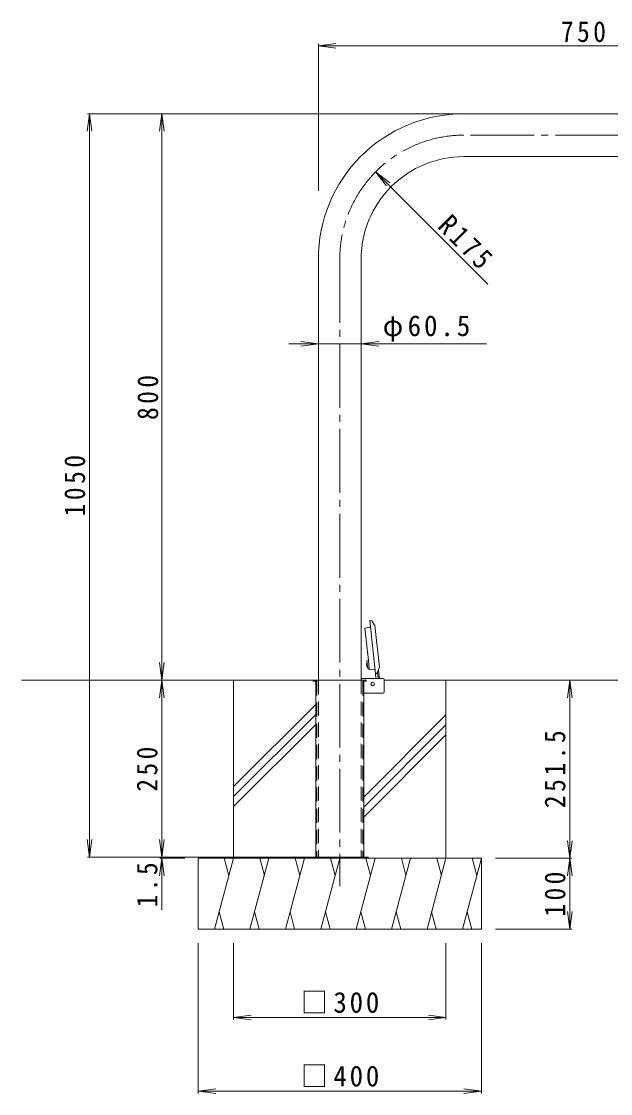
# Model space of a CAD drawing. Units: millimetres at full size, sheet at 1:10. Extents: x -1777 to 1847, y -1365 to 847.
# Drawn here: x -1777 to -945, y -742 to 773 of the extents above; entities that cross this region are included whole.
import ezdxf

# ---------------------------------------------------------------- set-up
doc = ezdxf.new("R2010")
doc.units = ezdxf.units.MM
doc.header["$LTSCALE"] = 10
doc.linetypes.add('CHAIN2', pattern=[12, 9, -1, 1, -1])
doc.linetypes.add('DASHED2', pattern=[3, 2, -1])
for name, color, linetype, lineweight in [('C-0_通り芯', 4, 'Continuous', 9), ('C-1_躯体', 7, 'Continuous', 9), ('C-2_仕上', 3, 'Continuous', 9), ('C-3_寸法', 3, 'DASHED2', 9), ('C-4_文字', 7, 'Continuous', 9), ('C-6_間仕切', 2, 'Continuous', 9), ('C-9_記号', 7, 'Continuous', 9), ('C-B_衛生陶器', 2, 'Continuous', 9), ('C-E_見え係り', 6, 'Continuous', 5)]:
    doc.layers.add(name, color=color, linetype=linetype, lineweight=lineweight)
doc.styles.add('ＭＳ ゴシック', font='')
doc.styles.get('ＭＳ ゴシック').set_extended_font_data('MS Gothic')

msp = doc.modelspace()

# ---------------------------------------------------------------- linework, layer by layer
at = {"layer": 'C-0_通り芯', "color": 7, "linetype": 'CHAIN2'}
for p, q in [((-812.94, 611.94), (-1152.44, 611.94)), ((-1327.44, 436.94), (-1327.44, -448.83))]:
    msp.add_line(p, q, dxfattribs=at)
at = {"layer": 'C-0_通り芯'}
for p, q in [((-1277.06, -149.02), (-1284.98, -73.63)), ((-1284.73, -73.41), (-1282.35, -74.06)), ((-1282.35, -74.06), (-1277.74, -80.41)), ((-1284.89, -82.93), (-1291.88, -84.56)), ((-1271.52, -139.51), (-1277.74, -80.41)), ((-1278.56, -143.08), (-1285.74, -142.94)), ((-1271.52, -139.51), (-1272.71, -142.59)), ((-1364.94, -157.82), (-1364.94, -159.32)), ((-1364.94, -157.82), (-1364.94, -159.32)), ((-1364.94, -157.82), (-1289.94, -157.82)), ((-1361.44, -159.32), (-1364.94, -159.32)), ((-1361.44, -159.32), (-1361.44, -407.82)), ((-1293.44, -159.32), (-1293.44, -407.82)), ((-1289.94, -159.32), (-1293.44, -159.32)), ((-1289.94, -157.82), (-1289.94, -159.32))]:
    msp.add_line(p, q, dxfattribs=at)
at = {"layer": 'C-0_通り芯', "linetype": 'DASHED2'}
for p, q in [((-1359.94, -159.32), (-1359.94, -407.82)), ((-1294.94, -159.32), (-1294.94, -407.82))]:
    msp.add_line(p, q, dxfattribs=at)
at = {"layer": 'C-0_通り芯'}
msp.add_lwpolyline([(-1291.88, -84.56), (-1287.09, -130.16), (-1287.08, -130.21)], dxfattribs=at)
at = {"layer": 'C-0_通り芯', "color": 7, "linetype": 'CHAIN2'}
msp.add_arc((-1152.44, 436.94), 175, 89.99976, 180, dxfattribs=at)
at = {"layer": 'C-0_通り芯'}
for centre, radius, start, end in [((-1284.79, -73.6), 0.2, 74.79398, 186), ((-1285.11, -81.96), 1, 283.12502, 6), ((-1278.58, -144.08), 1, 6, 88.87498), ((-1276.86, -149), 0.2, 186, 297.20602)]:
    msp.add_arc(centre, radius, start, end, dxfattribs=at)
at = {"layer": 'C-0_通り芯', "linetype": 'DASHED2'}
for centre, start, end in [((-1361.44, -159.32), 0, 90), ((-1293.44, -159.32), 90, 180)]:
    msp.add_arc(centre, 1.5, start, end, dxfattribs=at)
at = {"layer": 'C-1_躯体', "color": 4}
for p, q in [((-1287.08, -130.21), (-1285.74, -142.94)), ((-1274.62, -147.57), (-1276.77, -149.18)), ((-1272.71, -142.59), (-1274.62, -147.57))]:
    msp.add_line(p, q, dxfattribs=at)
at = {"layer": 'C-1_躯体', "color": 3}
for p, q in [((-1266.19, -155.52), (-1297.19, -155.52)), ((-1264.69, -174.52), (-1264.69, -157.02)), ((-1266.19, -176.02), (-1293.44, -176.02))]:
    msp.add_line(p, q, dxfattribs=at)
at = {"layer": 'C-1_躯体'}
for p, q in [((-1287.44, -407.82), (-1367.44, -407.82)), ((-1367.44, -407.82), (-1367.44, -409.32)), ((-1339.94, -407.82), (-1339.94, -409.32)), ((-1314.94, -407.82), (-1314.94, -409.32)), ((-1287.44, -407.82), (-1287.44, -409.32))]:
    msp.add_line(p, q, dxfattribs=at)
at = {"layer": 'C-1_躯体', "color": 3}
for centre, start, end in [((-1266.19, -157.02), 0, 90), ((-1266.19, -174.52), 270, 0)]:
    msp.add_arc(centre, 1.5, start, end, dxfattribs=at)
at = {"layer": 'C-2_仕上'}
for p, q in [((-1152.44, 642.19), (-812.94, 642.19)), ((-1152.44, 581.69), (-812.94, 581.69)), ((-1357.69, 436.94), (-1357.69, -157.82)), ((-1297.19, 436.94), (-1297.19, -157.82))]:
    msp.add_line(p, q, dxfattribs=at)
for radius, start in [(205.25, 89.99977), (144.75, 89.9998)]:
    msp.add_arc((-1152.44, 436.94), radius, start, 180, dxfattribs=at)
at = {"layer": 'C-3_寸法'}
for p, q in [((-1357.69, -157.82), (-1357.69, -407.82)), ((-1297.19, -157.82), (-1297.19, -407.82))]:
    msp.add_line(p, q, dxfattribs=at)
at = {"layer": 'C-4_文字'}
for p, q in [((-1357.69, 738.12), (-1332.9, 741.38)), ((-1357.69, 741.12), (-1357.69, 533.45)), ((-1357.69, 738.12), (-1332.9, 734.86)), ((-1357.69, 738.12), (-607.69, 738.12)), ((-1680.66, 642.19), (-1683.92, 617.4)), ((-1683.66, 642.19), (-1163.99, 642.19)), ((-1680.66, 642.19), (-1677.39, 617.4)), ((-1680.66, 642.19), (-1680.66, -407.81)), ((-1578.54, 642.19), (-1581.8, 617.4)), ((-1581.54, 642.19), (-1256.64, 642.19)), ((-1578.54, 642.19), (-1575.28, 617.4)), ((-1578.54, 642.19), (-1578.54, -157.81)), ((-1276.8, 560.06), (-1261.58, 540.23)), ((-1276.8, 560.06), (-1256.97, 544.84)), ((-1276.8, 560.06), (-1118.16, 401.42)), ((-1357.69, 317.19), (-1382.47, 320.45)), ((-1297.19, 317.19), (-1272.4, 320.45)), ((-1120.08, 317.19), (-1399.25, 317.19)), ((-1357.69, 317.19), (-1382.47, 313.92)), ((-1297.19, 317.19), (-1272.4, 313.92)), ((-1578.54, -157.81), (-1581.8, -133.02)), ((-1578.54, -157.81), (-1575.28, -133.02)), ((-1578.54, -157.81), (-1581.8, -182.6)), ((-1578.54, -157.81), (-1575.28, -182.6)), ((-1578.54, -157.81), (-1578.54, -482.17)), ((-1002.51, -157.82), (-1005.78, -182.6)), ((-1002.51, -157.82), (-1002.51, -409.32)), ((-1002.51, -157.82), (-999.25, -182.6)), ((-1680.66, -407.81), (-1683.92, -383.02)), ((-1680.66, -407.81), (-1677.39, -383.02)), ((-1578.54, -407.81), (-1581.8, -383.02)), ((-1578.54, -407.81), (-1575.28, -383.02)), ((-1002.51, -409.32), (-1005.78, -384.53)), ((-1002.51, -409.32), (-999.25, -384.53)), ((-1683.66, -407.81), (-1315.71, -407.81)), ((-1578.54, -409.31), (-1581.8, -434.1)), ((-1581.54, -409.31), (-1546.11, -409.31)), ((-1578.54, -409.31), (-1575.28, -434.1)), ((-999.51, -409.32), (-1107.44, -409.32)), ((-1002.51, -409.32), (-1005.78, -434.1)), ((-1002.51, -409.32), (-1002.51, -509.32)), ((-1002.51, -409.32), (-999.25, -434.1)), ((-1002.51, -509.32), (-1005.78, -484.53)), ((-1002.51, -509.32), (-999.25, -484.53)), ((-999.51, -509.32), (-1107.44, -509.32)), ((-1527.44, -741.42), (-1527.44, -529.32)), ((-1477.44, -637.31), (-1477.44, -529.32)), ((-1177.44, -637.31), (-1177.44, -529.32)), ((-1127.44, -741.42), (-1127.44, -529.32)), ((-1477.44, -634.31), (-1452.65, -631.05)), ((-1477.44, -634.31), (-1177.44, -634.31)), ((-1477.44, -634.31), (-1452.65, -637.57)), ((-1177.44, -634.31), (-1202.22, -631.05)), ((-1177.44, -634.31), (-1202.22, -637.57)), ((-1527.44, -738.42), (-1502.65, -735.16)), ((-1527.44, -738.42), (-1127.44, -738.42)), ((-1527.44, -738.42), (-1502.65, -741.69)), ((-1127.44, -738.42), (-1152.22, -735.16)), ((-1127.44, -738.42), (-1152.22, -741.69))]:
    msp.add_line(p, q, dxfattribs=at)
at = {"layer": 'C-6_間仕切'}
for p, q in [((-1289.18, -133.2), (-1289.89, -134.08)), ((-1289.89, -134.08), (-1288.7, -133.95)), ((-1289.43, -138.45), (-1289.89, -134.08)), ((-1289.18, -133.2), (-1288.78, -133.16)), ((-1289.43, -138.45), (-1288.24, -138.33)), ((-1288.55, -139.17), (-1289.43, -138.45)), ((-1288.55, -139.17), (-1288.15, -139.12)), ((-1271.55, -155.52), (-1272.87, -143.01))]:
    msp.add_line(p, q, dxfattribs=at)
at = {"layer": 'C-6_間仕切', "color": 6, "lineweight": 5}
for p, q in [((-1776.94, -157.82), (-1364.94, -157.82)), ((-1264.69, -157.82), (-700.69, -157.81))]:
    msp.add_line(p, q, dxfattribs=at)
at = {"layer": 'C-9_記号'}
for p, q in [((-1276.38, -155.52), (-1277.06, -149.02)), ((-1273.16, -155.52), (-1274.13, -146.29))]:
    msp.add_line(p, q, dxfattribs=at)
at = {"layer": 'C-B_衛生陶器'}
for p, q in [((-1288.99, -131.17), (-1288.64, -130.38)), ((-1288.99, -131.17), (-1287.95, -141.11)), ((-1288.64, -130.38), (-1287.08, -130.21)), ((-1287.95, -141.11), (-1287.44, -141.81)), ((-1287.44, -141.81), (-1285.88, -141.65))]:
    msp.add_line(p, q, dxfattribs=at)
at = {"layer": 'C-E_見え係り'}
for p, q in [((-1477.44, -409.32), (-1477.44, -157.82)), ((-1177.44, -409.32), (-1177.44, -157.82)), ((-1361.44, -192.01), (-1477.44, -308.01)), ((-1361.44, -206.15), (-1477.44, -322.15)), ((-1177.44, -206.89), (-1293.44, -322.89)), ((-1361.44, -220.29), (-1477.44, -336.29)), ((-1177.44, -221.03), (-1293.44, -337.03)), ((-1177.44, -235.17), (-1293.44, -351.17)), ((-1527.44, -409.32), (-1127.44, -409.32)), ((-1527.44, -509.32), (-1527.44, -409.32)), ((-1477.44, -409.32), (-1504.23, -509.32)), ((-1490.49, -409.32), (-1483.96, -433.67)), ((-1427.44, -409.32), (-1454.23, -509.32)), ((-1440.49, -409.32), (-1433.96, -433.67)), ((-1377.44, -409.32), (-1404.23, -509.32)), ((-1390.49, -409.32), (-1383.96, -433.67)), ((-1327.44, -409.32), (-1354.23, -509.32)), ((-1340.49, -409.32), (-1333.96, -433.67)), ((-1277.44, -409.32), (-1304.23, -509.32)), ((-1290.49, -409.32), (-1283.96, -433.67)), ((-1227.44, -409.32), (-1254.23, -509.32)), ((-1240.49, -409.32), (-1233.96, -433.67)), ((-1177.44, -409.32), (-1204.23, -509.32)), ((-1190.49, -409.32), (-1183.96, -433.67)), ((-1127.44, -409.32), (-1154.23, -509.32)), ((-1140.49, -409.32), (-1133.96, -433.67)), ((-1127.44, -509.32), (-1127.44, -409.32)), ((-1491.18, -509.32), (-1497.71, -484.97)), ((-1441.18, -509.32), (-1447.71, -484.97)), ((-1391.18, -509.32), (-1397.71, -484.97)), ((-1341.18, -509.32), (-1347.71, -484.97)), ((-1291.18, -509.32), (-1297.71, -484.97)), ((-1241.18, -509.32), (-1247.71, -484.97)), ((-1191.18, -509.32), (-1197.71, -484.97)), ((-1141.18, -509.32), (-1147.71, -484.97)), ((-1527.44, -509.32), (-1127.44, -509.32))]:
    msp.add_line(p, q, dxfattribs=at)
at = {"layer": 'C-E_見え係り', "color": 4, "lineweight": 9}
msp.add_circle((-1281.09, -163.32), 2.5, dxfattribs=at)

# ---------------------------------------------------------------- texts
at = {"layer": 'C-4_文字', "color": 2, "char_height": 29.33, "attachment_point": 7, "style": 'ＭＳ ゴシック'}
for s, insert in [('\\T1.27;\\W0.9;750', (-1015.19, 743.12)), ('\\T1.22;\\W0.95;φ60.5', (-1266.73, 320.19)), ('\\T1.21;\\W0.95;□300', (-1382.44, -628.31)), ('\\T1.21;\\W0.95;□400', (-1382.44, -732.42))]:
    msp.add_mtext(s, dxfattribs=dict(at, insert=insert))
for s, insert, rotation in [('\\T1.28;\\W0.9;R175', (-1191.28, 481.39), 315), ('\\T1.27;\\W0.9;800', (-1583.54, 209.69), 90), ('\\T1.28;\\W0.9;1050', (-1686.66, 73.44), 90), ('\\T1.28;\\W0.9;251.5', (-1008.51, -338.57), 90), ('\\T1.27;\\W0.9;250', (-1584.54, -315.31), 90), ('\\T1.27;\\W0.9;1.5', (-1584.54, -478.66), 90), ('\\T1.27;\\W0.9;100', (-1008.51, -491.82), 90)]:
    msp.add_mtext(s, dxfattribs=dict(at, insert=insert, rotation=rotation))

doc.saveas('drawing.dxf')
